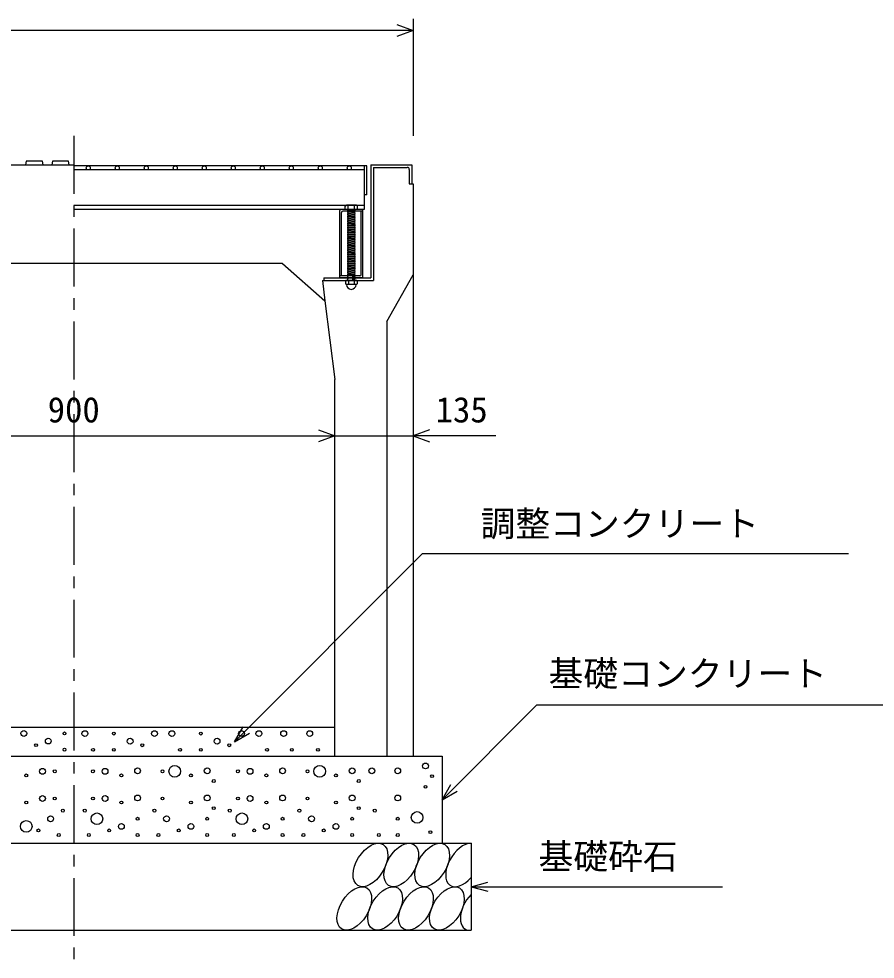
# Model space of a CAD drawing. Units: millimetres, scale not verified. Extents: x -16800 to 16800, y -5940 to 5940.
# Drawn here: x 5705 to 7182, y 1905 to 3526 of the extents above; entities that cross this region are included whole.
import ezdxf
from ezdxf.enums import TextEntityAlignment as Align

# ---------------------------------------------------------------- set-up
doc = ezdxf.new("R2010")
doc.units = ezdxf.units.MM
doc.header["$LTSCALE"] = 20
doc.linetypes.add('CHAIN1', pattern=[8, 5, -1, 1, -1])
doc.linetypes.add('DOTTED', pattern=[1.75, 0.25, -1.5])
for name, color, linetype, lineweight in [('0-0_DIM', 7, 'Continuous', 25), ('0-2_HATCH', 6, 'Continuous', 25), ('0-5_OUTLINE', 3, 'Continuous', 25)]:
    doc.layers.add(name, color=color, linetype=linetype, lineweight=lineweight)
doc.styles.add('ＭＳ ゴシック', font='')
doc.styles.get('ＭＳ ゴシック').set_extended_font_data('MS Gothic')

msp = doc.modelspace()

# ---------------------------------------------------------------- linework, layer by layer
at = {"layer": '0-0_DIM'}
for p, q in [((6385, 3526.41), (6385, 3324.66)), ((6385, 3506.41), (5215, 3506.41)), ((5350, 2807.11), (6250, 2807.11)), ((6250, 2807.11), (6385, 2807.11)), ((6527.92, 2807.11), (6385, 2807.11)), ((6076.92, 2279.66), (6401.38, 2604.13)), ((6401.38, 2604.13), (7135.74, 2604.13)), ((6598.65, 2343.32), (6435, 2179.66)), ((6598.65, 2343.32), (7245.53, 2343.32)), ((6076.92, 2279.66), (6091.92, 2305.64)), ((6076.92, 2279.66), (6102.9, 2294.66)), ((6435, 2179.66), (6450, 2205.64)), ((6435, 2179.66), (6450, 2205.64)), ((6435, 2179.66), (6460.98, 2194.66)), ((6435, 2179.66), (6460.98, 2194.66)), ((6485, 2029.66), (6513.98, 2037.43)), ((6485, 2029.66), (6918.31, 2029.66)), ((6485, 2029.66), (6513.98, 2021.9))]:
    msp.add_line(p, q, dxfattribs=at)
at = {"layer": '0-0_DIM', "linetype": 'CHAIN1'}
msp.add_line((5800, 3324.66), (5800, 1904.66), dxfattribs=at)
at = {"layer": '0-0_DIM'}
for points in [[(6356.85, 3516.67), (6385.04, 3506.41), (6356.85, 3496.14)], [(6221.81, 2817.37), (6250, 2807.11), (6221.81, 2796.85)], [(6413.19, 2817.37), (6385, 2807.11), (6413.19, 2796.85)]]:
    msp.add_lwpolyline(points, dxfattribs=at)
at = {"layer": '0-2_HATCH'}
for p, q in [((6305, 3272.69), (5800, 3272.69)), ((6300.5, 3265.69), (5800, 3265.69)), ((6300.5, 3272.69), (6300.5, 3197.69)), ((6305, 3222.69), (6305, 3272.69)), ((6312, 3274.66), (6312, 3079.69)), ((6316.5, 3270.16), (6316.5, 3075.19)), ((6316.5, 3270.16), (6375, 3270.16)), ((6305, 3222.69), (6300.5, 3222.69)), ((6269.32, 3204.69), (5800, 3204.69)), ((6300.5, 3197.69), (5800, 3197.69)), ((6258.5, 3079.69), (6258.5, 3195.69)), ((6298.5, 3197.69), (6260.5, 3197.69)), ((6270, 3205.19), (6268, 3203.69)), ((6268, 3197.69), (6268, 3203.69)), ((6289, 3197.69), (6268, 3197.69)), ((6268.33, 3203.96), (6270, 3205.19)), ((6287, 3205.19), (6270, 3205.19)), ((6272, 3197.69), (6285, 3197.69)), ((6272, 3196.69), (6273, 3197.69)), ((6273, 3195.69), (6272, 3196.69)), ((6272, 3194.69), (6273, 3195.69)), ((6273, 3197.69), (6273, 3203.69)), ((6284, 3197.69), (6284, 3203.69)), ((6284, 3196.69), (6285, 3197.69)), ((6285, 3195.69), (6284, 3196.69)), ((6288.68, 3203.96), (6287, 3205.19)), ((6300.5, 3204.69), (6287.68, 3204.69)), ((6289, 3197.69), (6289, 3203.69)), ((6298.5, 3081.69), (6298.5, 3197.69)), ((6261.7, 3082.89), (6261.7, 3192.49)), ((6298.5, 3194.49), (6263.7, 3194.49)), ((6273, 3193.69), (6272, 3194.69)), ((6272, 3192.69), (6273, 3193.69)), ((6285, 3193.69), (6272, 3192.69)), ((6273, 3191.69), (6272, 3192.69)), ((6272, 3190.69), (6273, 3191.69)), ((6285, 3191.69), (6272, 3190.69)), ((6273, 3189.69), (6272, 3190.69)), ((6272, 3188.69), (6273, 3189.69)), ((6285, 3189.69), (6272, 3188.69)), ((6273, 3187.69), (6272, 3188.69)), ((6272, 3186.69), (6273, 3187.69)), ((6285, 3187.69), (6272, 3186.69)), ((6273, 3185.69), (6272, 3186.69)), ((6285, 3185.69), (6272, 3184.69)), ((6272, 3184.69), (6273, 3185.69)), ((6285, 3183.69), (6272, 3182.69)), ((6273, 3181.69), (6272, 3182.69)), ((6285, 3181.69), (6272, 3180.69)), ((6272, 3180.69), (6273, 3181.69)), ((6273, 3179.69), (6272, 3180.69)), ((6285, 3179.69), (6272, 3178.69)), ((6272, 3178.69), (6273, 3179.69)), ((6273, 3177.69), (6272, 3178.69)), ((6284, 3192.69), (6285, 3193.69)), ((6285, 3191.69), (6284, 3192.69)), ((6284, 3190.69), (6285, 3191.69)), ((6285, 3189.69), (6284, 3190.69)), ((6284, 3188.69), (6285, 3189.69)), ((6285, 3187.69), (6284, 3188.69)), ((6284, 3184.69), (6285, 3185.69)), ((6285, 3183.69), (6284, 3184.69)), ((6284, 3182.69), (6285, 3183.69)), ((6285, 3181.69), (6284, 3182.69)), ((6284, 3180.69), (6285, 3181.69)), ((6284, 3180.69), (6285, 3179.69)), ((6284, 3178.69), (6285, 3179.69)), ((6284, 3178.69), (6285, 3177.69)), ((6295.3, 3084.89), (6295.3, 3194.49)), ((6285, 3177.69), (6272, 3176.69)), ((6272, 3176.69), (6273, 3177.69)), ((6273, 3175.69), (6272, 3176.69)), ((6285, 3175.69), (6272, 3174.69)), ((6272, 3174.69), (6273, 3175.69)), ((6273, 3173.69), (6272, 3174.69)), ((6285, 3173.69), (6272, 3172.69)), ((6272, 3172.69), (6273, 3173.69)), ((6273, 3171.69), (6272, 3172.69)), ((6285, 3171.69), (6272, 3170.69)), ((6272, 3170.69), (6273, 3171.69)), ((6273, 3169.69), (6272, 3170.69)), ((6285, 3169.69), (6272, 3168.69)), ((6272, 3168.69), (6273, 3169.69)), ((6273, 3167.69), (6272, 3168.69)), ((6285, 3167.69), (6272, 3166.69)), ((6272, 3166.69), (6273, 3167.69)), ((6273, 3165.69), (6272, 3166.69)), ((6285, 3165.69), (6272, 3164.69)), ((6272, 3164.69), (6273, 3165.69)), ((6273, 3163.69), (6272, 3164.69)), ((6285, 3163.69), (6272, 3162.69)), ((6272, 3162.69), (6273, 3163.69)), ((6273, 3161.69), (6272, 3162.69)), ((6284, 3176.69), (6285, 3177.69)), ((6284, 3176.69), (6285, 3175.69)), ((6284, 3174.69), (6285, 3175.69)), ((6284, 3174.69), (6285, 3173.69)), ((6284, 3172.69), (6285, 3173.69)), ((6284, 3172.69), (6285, 3171.69)), ((6284, 3170.69), (6285, 3171.69)), ((6284, 3170.69), (6285, 3169.69)), ((6284, 3168.69), (6285, 3169.69)), ((6284, 3168.69), (6285, 3167.69)), ((6284, 3166.69), (6285, 3167.69)), ((6284, 3166.69), (6285, 3165.69)), ((6284, 3164.69), (6285, 3165.69)), ((6284, 3164.69), (6285, 3163.69)), ((6284, 3162.69), (6285, 3163.69)), ((6284, 3162.69), (6285, 3161.69)), ((6285, 3161.69), (6272, 3160.69)), ((6272, 3160.69), (6273, 3161.69)), ((6273, 3159.69), (6272, 3160.69)), ((6285, 3159.69), (6272, 3158.69)), ((6272, 3158.69), (6273, 3159.69)), ((6273, 3157.69), (6272, 3158.69)), ((6285, 3157.69), (6272, 3156.69)), ((6272, 3156.69), (6273, 3157.69)), ((6273, 3155.69), (6272, 3156.69)), ((6285, 3155.69), (6272, 3154.69)), ((6272, 3154.69), (6273, 3155.69)), ((6273, 3153.69), (6272, 3154.69)), ((6272.01, 3152.69), (6273.01, 3153.69)), ((6285.01, 3153.68), (6272.01, 3152.68)), ((6273.01, 3151.69), (6272.01, 3152.68)), ((6285.01, 3151.68), (6272.01, 3150.68)), ((6272.01, 3150.68), (6273.01, 3151.68)), ((6273.01, 3149.68), (6272.01, 3150.68)), ((6285.01, 3149.68), (6272.01, 3148.68)), ((6272.01, 3148.68), (6273.01, 3149.68)), ((6273.01, 3147.68), (6272.01, 3148.68)), ((6285.01, 3147.68), (6272.01, 3146.68)), ((6272.01, 3146.68), (6273.01, 3147.68)), ((6273.01, 3145.68), (6272.01, 3146.68)), ((6284, 3160.69), (6285, 3161.69)), ((6284, 3160.69), (6285, 3159.69)), ((6284, 3158.69), (6285, 3159.69)), ((6284, 3158.69), (6285, 3157.69)), ((6284, 3156.69), (6285, 3157.69)), ((6284, 3156.69), (6285, 3155.69)), ((6284, 3154.69), (6285, 3155.69)), ((6284, 3154.69), (6285.01, 3153.68)), ((6284.01, 3152.68), (6285.01, 3153.68)), ((6284.01, 3152.68), (6285.01, 3151.68)), ((6284.01, 3150.68), (6285.01, 3151.68)), ((6284.01, 3150.68), (6285.01, 3149.68)), ((6284.01, 3148.68), (6285.01, 3149.68)), ((6284.01, 3148.68), (6285.01, 3147.68)), ((6284.01, 3146.68), (6285.01, 3147.68)), ((6284.01, 3146.68), (6285.01, 3145.68)), ((6285.01, 3145.68), (6272.01, 3144.68)), ((6272.01, 3144.68), (6273.01, 3145.68)), ((6273.01, 3143.68), (6272.01, 3144.68)), ((6285.01, 3139.68), (6272.01, 3138.68)), ((6272.01, 3138.68), (6273.01, 3139.68)), ((6273.01, 3137.68), (6272.01, 3138.68)), ((6285.01, 3137.68), (6272.01, 3136.68)), ((6272.01, 3136.68), (6273.01, 3137.68)), ((6273.01, 3135.68), (6272.01, 3136.68)), ((6285.01, 3135.68), (6272.01, 3134.68)), ((6272.01, 3134.68), (6273.01, 3135.68)), ((6273.01, 3133.68), (6272.01, 3134.68)), ((6272.02, 3142.67), (6273.02, 3143.68)), ((6285.02, 3143.67), (6272.02, 3142.67)), ((6273.02, 3141.67), (6272.02, 3142.67)), ((6285.02, 3141.67), (6272.02, 3140.67)), ((6272.02, 3140.67), (6273.02, 3141.67)), ((6273.02, 3139.67), (6272.02, 3140.67)), ((6285.02, 3133.68), (6272.02, 3132.68)), ((6272.02, 3132.68), (6273.02, 3133.68)), ((6273.02, 3131.68), (6272.02, 3132.68)), ((6285.02, 3131.67), (6272.02, 3130.67)), ((6272.02, 3130.67), (6273.02, 3131.67)), ((6273.02, 3129.67), (6272.02, 3130.67)), ((6284.01, 3144.68), (6285.01, 3145.68)), ((6284.01, 3144.68), (6285.02, 3143.67)), ((6284.01, 3138.68), (6285.01, 3139.68)), ((6284.01, 3138.68), (6285.01, 3137.68)), ((6284.01, 3136.68), (6285.01, 3137.68)), ((6284.01, 3136.68), (6285.01, 3135.68)), ((6284.01, 3134.68), (6285.01, 3135.68)), ((6284.01, 3134.68), (6285.02, 3133.68)), ((6284.02, 3142.67), (6285.02, 3143.67)), ((6284.02, 3142.67), (6285.02, 3141.67)), ((6284.02, 3140.67), (6285.02, 3141.67)), ((6284.02, 3140.67), (6285.02, 3139.67)), ((6284.02, 3132.68), (6285.02, 3133.68)), ((6284.02, 3132.68), (6285.02, 3131.67)), ((6284.02, 3130.67), (6285.02, 3131.67)), ((6284.02, 3130.67), (6285.02, 3129.67)), ((6285.02, 3129.67), (6272.02, 3128.67)), ((6272.02, 3128.67), (6273.02, 3129.67)), ((6273.02, 3127.67), (6272.02, 3128.67)), ((6285.02, 3127.67), (6272.02, 3126.67)), ((6272.02, 3126.67), (6273.02, 3127.67)), ((6273.02, 3125.67), (6272.02, 3126.67)), ((6285.03, 3125.67), (6272.03, 3124.67)), ((6272.03, 3124.67), (6273.03, 3125.67)), ((6273.03, 3123.67), (6272.03, 3124.67)), ((6285.03, 3123.67), (6272.03, 3122.67)), ((6272.03, 3122.67), (6273.03, 3123.67)), ((6273.03, 3121.67), (6272.03, 3122.67)), ((6285.03, 3121.66), (6272.03, 3120.66)), ((6272.03, 3120.66), (6273.03, 3121.66)), ((6273.03, 3119.66), (6272.03, 3120.66)), ((6285.03, 3119.66), (6272.03, 3118.66)), ((6272.03, 3118.66), (6273.03, 3119.66)), ((6273.03, 3117.66), (6272.03, 3118.66)), ((6285.04, 3117.66), (6272.04, 3116.66)), ((6272.04, 3116.66), (6273.04, 3117.66)), ((6273.04, 3115.66), (6272.04, 3116.66)), ((6285.04, 3115.66), (6272.04, 3114.66)), ((6272.04, 3114.66), (6273.04, 3115.66)), ((6273.04, 3113.66), (6272.04, 3114.66)), ((6284.02, 3128.67), (6285.02, 3129.67)), ((6284.02, 3128.67), (6285.02, 3127.67)), ((6284.02, 3126.67), (6285.02, 3127.67)), ((6284.02, 3126.67), (6285.03, 3125.67)), ((6284.03, 3124.67), (6285.03, 3125.67)), ((6284.03, 3124.67), (6285.03, 3123.67)), ((6284.03, 3122.67), (6285.03, 3123.67)), ((6284.03, 3122.67), (6285.03, 3121.66)), ((6284.03, 3120.66), (6285.03, 3121.66)), ((6284.03, 3120.66), (6285.03, 3119.66)), ((6284.03, 3118.66), (6285.03, 3119.66)), ((6284.03, 3118.66), (6285.04, 3117.66)), ((6284.04, 3116.66), (6285.04, 3117.66)), ((6284.04, 3116.66), (6285.04, 3115.66)), ((6284.04, 3114.66), (6285.04, 3115.66)), ((6284.04, 3114.66), (6285.04, 3113.66)), ((6285.04, 3113.66), (6272.04, 3112.66)), ((6272.04, 3112.66), (6273.04, 3113.66)), ((6273.04, 3111.66), (6272.04, 3112.66)), ((6285.04, 3111.65), (6272.04, 3110.65)), ((6272.04, 3110.65), (6273.04, 3111.65)), ((6273.04, 3109.65), (6272.04, 3110.65)), ((6285.05, 3109.65), (6272.05, 3108.65)), ((6272.05, 3108.65), (6273.05, 3109.65)), ((6273.05, 3107.65), (6272.05, 3108.65)), ((6285.05, 3107.65), (6272.05, 3106.65)), ((6272.05, 3106.65), (6273.05, 3107.65)), ((6273.05, 3105.65), (6272.05, 3106.65)), ((6285.05, 3105.65), (6272.05, 3104.65)), ((6272.05, 3104.65), (6273.05, 3105.65)), ((6273.05, 3103.65), (6272.05, 3104.65)), ((6285.05, 3103.65), (6272.05, 3102.65)), ((6272.05, 3102.65), (6273.05, 3103.65)), ((6273.05, 3101.65), (6272.05, 3102.65)), ((6285.06, 3101.64), (6272.06, 3100.64)), ((6272.06, 3100.64), (6273.06, 3101.64)), ((6273.06, 3099.64), (6272.06, 3100.64)), ((6285.06, 3099.64), (6272.06, 3098.64)), ((6272.06, 3098.64), (6273.06, 3099.64)), ((6273.06, 3097.64), (6272.06, 3098.64)), ((6285.06, 3097.64), (6272.06, 3096.64)), ((6272.06, 3096.64), (6273.06, 3097.64)), ((6284.04, 3112.66), (6285.04, 3113.66)), ((6284.04, 3112.66), (6285.04, 3111.65)), ((6284.04, 3110.65), (6285.04, 3111.65)), ((6284.04, 3110.65), (6285.05, 3109.65)), ((6284.05, 3108.65), (6285.05, 3109.65)), ((6284.05, 3108.65), (6285.05, 3107.65)), ((6284.05, 3106.65), (6285.05, 3107.65)), ((6284.05, 3106.65), (6285.05, 3105.65)), ((6284.05, 3104.65), (6285.05, 3105.65)), ((6284.05, 3104.65), (6285.05, 3103.65)), ((6284.05, 3102.65), (6285.05, 3103.65)), ((6284.05, 3102.65), (6285.06, 3101.64)), ((6284.06, 3100.64), (6285.06, 3101.64)), ((6284.06, 3100.64), (6285.06, 3099.64)), ((6284.06, 3098.64), (6285.06, 3099.64)), ((6284.06, 3098.64), (6285.06, 3097.64)), ((6284.06, 3096.64), (6285.06, 3097.64)), ((6293.3, 3082.89), (6258.5, 3082.89)), ((6273.06, 3095.64), (6272.06, 3096.64)), ((6285.06, 3095.64), (6272.06, 3094.64)), ((6272.06, 3094.64), (6273.06, 3095.64)), ((6273.06, 3093.64), (6272.06, 3094.64)), ((6285.07, 3093.64), (6272.07, 3092.64)), ((6272.07, 3092.64), (6273.07, 3093.64)), ((6273.07, 3091.64), (6272.07, 3092.64)), ((6285.07, 3091.63), (6272.07, 3090.63)), ((6272.07, 3090.63), (6273.07, 3091.63)), ((6273.07, 3089.63), (6272.07, 3090.63)), ((6285.07, 3089.63), (6272.07, 3088.63)), ((6272.07, 3088.63), (6273.07, 3089.63)), ((6273.07, 3087.63), (6272.07, 3088.63)), ((6285.07, 3087.63), (6272.07, 3086.63)), ((6272.07, 3086.63), (6273.07, 3087.63)), ((6273.07, 3085.63), (6272.07, 3086.63)), ((6285.07, 3085.63), (6272.07, 3084.63)), ((6272.07, 3084.63), (6273.07, 3085.63)), ((6273.07, 3083.63), (6272.07, 3084.63)), ((6285.07, 3083.63), (6272.07, 3082.63)), ((6272.07, 3082.63), (6273.07, 3083.63)), ((6273.07, 3081.63), (6272.07, 3082.63)), ((6272.07, 3080.63), (6273.07, 3081.63)), ((6284.06, 3096.64), (6285.06, 3095.64)), ((6284.06, 3094.64), (6285.06, 3095.64)), ((6284.06, 3094.64), (6285.07, 3093.64)), ((6284.07, 3092.64), (6285.07, 3093.64)), ((6284.07, 3092.64), (6285.07, 3091.63)), ((6284.07, 3090.63), (6285.07, 3091.63)), ((6284.07, 3090.63), (6285.07, 3089.63)), ((6284.07, 3088.63), (6285.07, 3089.63)), ((6284.07, 3088.63), (6285.07, 3087.63)), ((6284.07, 3086.63), (6285.07, 3087.63)), ((6284.07, 3086.63), (6285.08, 3085.63)), ((6284.07, 3084.63), (6285.07, 3085.63)), ((6284.07, 3084.63), (6285.08, 3083.63)), ((6284.07, 3082.63), (6285.07, 3083.63)), ((6284.07, 3082.63), (6285.08, 3081.63)), ((6284.07, 3080.63), (6285.07, 3081.63)), ((6228.68, 3075.19), (6316.5, 3075.19)), ((6228.81, 3075.19), (6233.05, 3040.17)), ((6231, 3079.69), (6312, 3079.69)), ((6231, 3079.69), (6231, 3075.19)), ((6296.5, 3079.69), (6258.5, 3079.69)), ((6269.16, 3075.19), (6268.3, 3074.54)), ((6268.3, 3074.54), (6268.3, 3069.35)), ((6269.99, 3068.38), (6268.3, 3069.35)), ((6287.84, 3075.19), (6269.16, 3075.19)), ((6269.99, 3068.06), (6269.99, 3068.38)), ((6287.02, 3068.38), (6269.99, 3068.38)), ((6287.02, 3068.06), (6269.99, 3068.06)), ((6273.07, 3079.63), (6272.07, 3080.63)), ((6272.07, 3078.63), (6273.07, 3079.63)), ((6273.07, 3077.63), (6272.07, 3078.63)), ((6272.07, 3076.63), (6273.07, 3077.63)), ((6273.07, 3075.63), (6272.07, 3076.63)), ((6272.63, 3075.19), (6273.07, 3075.63)), ((6273.4, 3074.54), (6273.4, 3069.35)), ((6283.6, 3074.54), (6283.6, 3069.35)), ((6284.07, 3080.63), (6285.08, 3079.63)), ((6284.07, 3078.63), (6285.07, 3079.63)), ((6284.07, 3078.63), (6285.08, 3077.63)), ((6284.07, 3076.63), (6285.07, 3077.63)), ((6284.07, 3076.63), (6285.08, 3075.63)), ((6284.63, 3075.19), (6285.07, 3075.63)), ((6287.02, 3068.38), (6288.71, 3069.35)), ((6287.02, 3068.06), (6287.02, 3068.38)), ((6287.84, 3075.19), (6288.71, 3074.54)), ((6288.71, 3074.54), (6288.71, 3069.35))]:
    msp.add_line(p, q, dxfattribs=at)
at = {"layer": '0-2_HATCH', "linetype": 'DOTTED'}
for p, q in [((6285, 3197.69), (6272, 3196.69)), ((6285, 3195.69), (6272, 3194.69)), ((6285.07, 3081.63), (6272.07, 3080.63)), ((6285.07, 3079.63), (6272.07, 3078.63)), ((6285.07, 3077.63), (6272.07, 3076.63)), ((6272.63, 3075.19), (6284.63, 3075.19)), ((6285.07, 3075.63), (6279.32, 3075.19))]:
    msp.add_line(p, q, dxfattribs=at)
at = {"layer": '0-2_HATCH'}
for points in [[(5747, 3274.66), (5746, 3281.16), (5718, 3281.16), (5717, 3274.66)], [(5792, 3274.66), (5791, 3281.16), (5763, 3281.16), (5762, 3274.66)], [(6378.5, 3266.66), (6378.5, 3241.66), (6383, 3241.66)], [(6285, 3193.69), (6284, 3194.69), (6285, 3195.69)], [(6272, 3182.69), (6273, 3183.69), (6272, 3184.69)], [(6285, 3185.69), (6284, 3186.69), (6285, 3187.69)]]:
    msp.add_lwpolyline(points, dxfattribs=at)
for centre, radius in [((5825, 3269.19), 3.5), ((5875, 3269.19), 3.5), ((5925, 3269.19), 3.5), ((5975, 3269.19), 3.5), ((6025, 3269.19), 3.5), ((6075, 3269.19), 3.5), ((6125, 3269.19), 3.5), ((6175, 3269.19), 3.5), ((6225, 3269.19), 3.5), ((6275, 3269.19), 3.5), ((5713.88, 2293.97), 5), ((5783.97, 2293.97), 2.5), ((5819.13, 2293.69), 5), ((5869.04, 2293.69), 2.5), ((5939.13, 2293.69), 5), ((5969.13, 2293.69), 5), ((6019.04, 2293.69), 2.5), ((6089.13, 2293.69), 5), ((6119.13, 2293.69), 5), ((6161.87, 2293.69), 5), ((6206.87, 2293.69), 5), ((5734.9, 2273.84), 2.5), ((5755.93, 2280.84), 5), ((5897.08, 2280.56), 5), ((5918.11, 2273.56), 2.5), ((6047.08, 2280.56), 5), ((6068.11, 2273.56), 2.5), ((5783.97, 2265.96), 2.5), ((5833.15, 2265.68), 2.5), ((5869.04, 2265.68), 2.5), ((5983.15, 2265.68), 2.5), ((6019.04, 2265.68), 2.5), ((6133.15, 2265.68), 2.5), ((6175.89, 2265.68), 2.5), ((6220.89, 2265.68), 2.5), ((5973.96, 2228.64), 10), ((6223.96, 2228.64), 10), ((6406.46, 2237.88), 5), ((5718.01, 2221.64), 2.5), ((5746.04, 2228.64), 5), ((5767.07, 2228.64), 2.5), ((5832.93, 2228.64), 2.5), ((5853.96, 2228.64), 5), ((5881.99, 2221.64), 2.5), ((5910.03, 2229.52), 5), ((5952.93, 2228.64), 2.5), ((6001.99, 2221.64), 2.5), ((6030.03, 2229.52), 5), ((6082.93, 2228.64), 2.5), ((6103.96, 2228.64), 5), ((6131.99, 2221.64), 2.5), ((6160.03, 2229.52), 5), ((6202.93, 2228.64), 2.5), ((6251.99, 2221.64), 2.5), ((6280.03, 2229.52), 5), ((6313.9, 2229.52), 5), ((6358.55, 2229.52), 5), ((6417.8, 2220.31), 2.5), ((6041.37, 2211.95), 2.5), ((6291.37, 2211.95), 2.5), ((6406.46, 2201.98), 2.5), ((5718.01, 2174.84), 2.5), ((5746.04, 2181.84), 5), ((5767.07, 2181.84), 2.5), ((5832.93, 2181.84), 2.5), ((5853.96, 2181.84), 5), ((5881.99, 2174.84), 2.5), ((5910.03, 2182.72), 5), ((5952.93, 2181.84), 2.5), ((6001.99, 2174.84), 2.5), ((6030.03, 2182.72), 5), ((6082.93, 2181.84), 2.5), ((6103.96, 2181.84), 5), ((6131.99, 2174.84), 2.5), ((6160.03, 2182.72), 5), ((6202.93, 2181.84), 2.5), ((6251.99, 2174.84), 2.5), ((6280.03, 2182.72), 5), ((6358.55, 2182.72), 5), ((5781.09, 2160.83), 2.5), ((5818.91, 2160.83), 2.5), ((5938.91, 2160.83), 2.5), ((6041.37, 2165.15), 2.5), ((6068.91, 2160.83), 2.5), ((6188.91, 2160.83), 2.5), ((6291.37, 2165.15), 2.5), ((6318.91, 2160.83), 2.5), ((6391.95, 2149.13), 10), ((5718.01, 2133.69), 10), ((5760.06, 2146.82), 5), ((5839.94, 2146.82), 10), ((5910.03, 2146.82), 2.5), ((5959.94, 2146.82), 5), ((6030.03, 2146.82), 2.5), ((6089.94, 2146.82), 10), ((6160.03, 2146.82), 2.5), ((6209.94, 2146.82), 5), ((6280.03, 2146.82), 2.5), ((6358.55, 2146.82), 2.5), ((5739.03, 2126.69), 2.5), ((5860.97, 2126.69), 2.5), ((5881.99, 2133.69), 5), ((5980.97, 2126.69), 2.5), ((6001.99, 2133.69), 5), ((6110.97, 2126.69), 2.5), ((6131.99, 2133.69), 5), ((6230.97, 2126.69), 2.5), ((6251.99, 2133.69), 5), ((6414.83, 2123.79), 2.5), ((5774.08, 2118.81), 2.5), ((5825.92, 2118.81), 2.5), ((5910.03, 2118.81), 2.5), ((5945.92, 2118.81), 2.5), ((6030.03, 2118.81), 2.5), ((6075.92, 2118.81), 2.5), ((6160.03, 2118.81), 2.5), ((6195.92, 2118.81), 2.5), ((6280.03, 2118.81), 2.5), ((6325.92, 2118.81), 2.5), ((6358.55, 2118.81), 2.5)]:
    msp.add_circle(centre, radius, dxfattribs=at)
for centre, radius, start, end in [((6375, 3266.66), 3.5, 0, 90), ((6260.5, 3195.69), 2, 90, 180), ((6270.5, 3201.06), 3.62, 46.39563, 133.60437), ((6278.5, 3189.06), 15.62, 69.39075, 110.60925), ((6286.5, 3201.06), 3.62, 46.39563, 133.60437), ((6263.7, 3192.49), 2, 90, 180), ((6293.3, 3084.89), 2, 270, 0), ((6296.5, 3081.69), 2, 270, 0), ((6270.85, 3069.84), 5.35, 61.49832, 118.50684), ((6270.85, 3074.05), 5.35, 241.49843, 298.50089), ((6278.5, 3068.06), 8.19, 180, 359.99995), ((6278.5, 3054.77), 20.42, 75.52621, 104.47362), ((6278.5, 3089.12), 20.42, 255.52638, 284.47374), ((6286.15, 3069.84), 5.35, 61.49231, 118.50169), ((6286.15, 3074.05), 5.35, 241.49989, 298.5)]:
    msp.add_arc(centre, radius, start, end, dxfattribs=at)
for centre in [(6311.51, 2067.14), (6364.72, 2067.14), (6417.93, 2067.14), (6283.63, 1992.15), (6336.84, 1992.15), (6390.04, 1992.15), (6443.25, 1992.15)]:
    msp.add_ellipse(centre, major_axis=(21.81, 35.31), ratio=0.5792, dxfattribs=at)
for centre, start_param, end_param in [((6471.14, 2067.14), 0.3357715, 4.4411806), ((6496.46, 1992.15), 1.2110787, 3.5658734)]:
    msp.add_ellipse(centre, major_axis=(21.81, 35.31), ratio=0.5792, start_param=start_param, end_param=end_param, dxfattribs=at)
at = {"layer": '0-5_OUTLINE'}
for p, q in [((5217, 3274.66), (5800, 3274.66)), ((6312, 3274.66), (6383, 3274.66)), ((6383, 3274.66), (6383, 3241.66)), ((6383, 3241.66), (6385, 3241.66)), ((6385, 3241.66), (6385, 2254.66)), ((6160, 3104.66), (5440, 3104.66)), ((6160, 3104.66), (6233.06, 3040.16)), ((6340, 3004.66), (6385, 3084.66)), ((6233.06, 3040.16), (6250, 2904.66)), ((6340, 3004.66), (6340, 2254.66)), ((6250, 2254.66), (6250, 2904.66)), ((5350, 2304.66), (6250, 2304.66)), ((5165, 2254.66), (6435, 2254.66)), ((6250, 2254.66), (6385, 2254.66)), ((6435, 2254.66), (6435, 2104.66)), ((5115, 2104.66), (6485, 2104.66)), ((6485, 2104.66), (6485, 1954.66)), ((5115, 1954.66), (6485, 1954.66))]:
    msp.add_line(p, q, dxfattribs=at)

# ---------------------------------------------------------------- texts
at = {"layer": '0-0_DIM', "style": 'ＭＳ ゴシック'}
for s, p in [('900', (5755, 2817.11)), ('135', (6423.86, 2817.11)), ('調整コンクリート', (6501.38, 2620.55)), ('基礎コンクリート', (6618.65, 2362.05)), ('基礎砕石', (6601.32, 2046.83))]:
    msp.add_text(s, height=43.99, dxfattribs=at).set_placement(p, align=Align.BOTTOM_LEFT)

doc.saveas('drawing.dxf')
